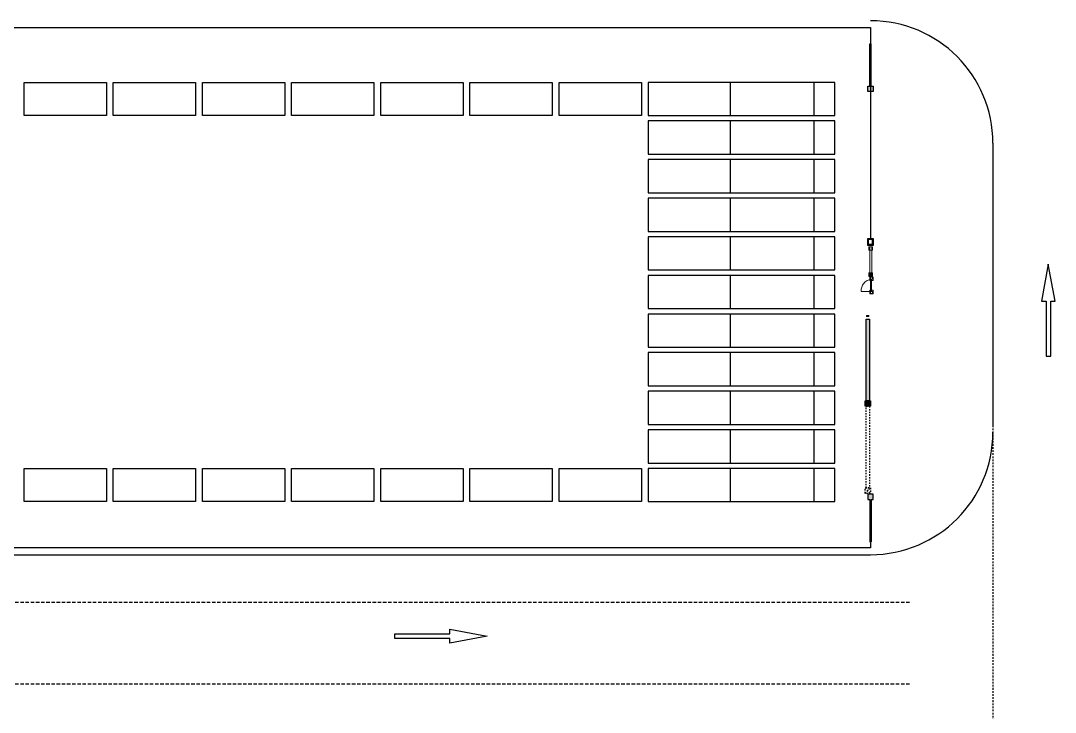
# Model space of a CAD drawing. Header units: millimetres. Extents: x -582 to 479, y -622 to 401.
# Drawn here: x 171.6 to 247.7, y 168.2 to 219.1 of the extents above; entities that cross this region are included whole.
import ezdxf

# ---------------------------------------------------------------- set-up
doc = ezdxf.new("R2010")
doc.units = ezdxf.units.MM
for name, pattern in [('CONTINOUS', [0]), ('DASH', [0.35, 0.25, -0.1]), ('DASHED', [19.05, 12.7, -6.35]), ('HIDDEN2', [0.1875, 0.125, -0.0625])]:
    doc.linetypes.add(name, pattern=pattern)
for name, color, linetype in [('0001-佛渡-工艺-方案一-围网(内集卡一侧新增）', 40, 'Continuous'), ('0001-佛渡-平面-方案一道路中心线', 11, 'Continuous'), ('0001-佛渡-平面-方案一道路边界', 7, 'Continuous'), ('ICT', 3, 'Continuous'), ('SLOT', 115, 'Continuous'), ('TX-箱区维修及人行门禁', 5, 'Continuous'), ('TX-道闸', 1, 'Continuous'), ('构造线', 131, 'Continuous')]:
    doc.layers.add(name, color=color, linetype=linetype)
doc.linetypes.add('FENCELINE2', pattern='A,0.25,-0.1,[132,ltypeshp.shx,S=0.1,R=0,X=-0.1,Y=0],-0.1,1', length=1.45)

# ---------------------------------------------------------------- blocks, each defined once
blk = doc.blocks.new('道闸')
at = {"linetype": 'CONTINOUS'}
blk.add_hatch(color=8, dxfattribs=at).paths.add_polyline_path([(-0.024, 3.191), (0.126, 3.191), (0.126, 0.091), (0.226, 0.091), (0.226, 3.191), (0.376, 3.191), (0.376, 3.591), (-0.024, 3.591)])
at = {"color": 8}
for p, q in [((0.126, 3.191), (0.126, 0.091)), ((0.226, 3.191), (0.226, 0.091)), ((0.226, 0.091), (0.126, 0.091))]:
    blk.add_line(p, q, dxfattribs=at)
for points in [[(-0.024, 3.591), (0.376, 3.591), (0.376, 3.191), (0.226, 3.191)], [(0.126, 3.191), (-0.024, 3.191), (-0.024, 3.591)]]:
    blk.add_lwpolyline(points, dxfattribs=at)
blk = doc.blocks.new('双侧道闸01')
h = blk.add_hatch(color=8)
h.dxf.hatch_style = 1
h.paths.add_polyline_path([(0.042, 15.059), (0.042, 9.059), (-0.208, 9.059), (-0.208, 15.059)])
h = blk.add_hatch(color=8)
h.dxf.hatch_style = 1
h.paths.add_polyline_path([(-0.283, 9.059), (0.117, 9.059), (0.117, 8.659), (-0.283, 8.659)])
at = {"color": 8, "linetype": 'Continuous', "lineweight": 25}
for p, q in [((0.239, 20.92), (-0.021, 20.92)), ((-0.021, 20.919), (-0.021, 20.92)), ((-0.021, 20.543), (-0.021, 20.919)), ((0.028, 20.92), (0.028, 20.942)), ((0.028, 20.942), (0.157, 20.942)), ((0.157, 20.942), (0.157, 20.92)), ((0.258, 20.92), (0.239, 20.92)), ((0.258, 20.919), (0.258, 20.92)), ((0.258, 20.542), (0.258, 20.919)), ((-0.021, 20.543), (-0.021, 20.542)), ((0.258, 20.542), (-0.021, 20.542)), ((0.028, 20.52), (0.028, 20.542)), ((0.157, 20.52), (0.028, 20.52)), ((0.157, 20.542), (0.157, 20.52))]:
    blk.add_line(p, q, dxfattribs=at)
at = {"color": 8}
for p, q in [((-0.283, 8.659), (0.117, 9.059)), ((0.117, 8.659), (-0.283, 9.059))]:
    blk.add_line(p, q, dxfattribs=at)
at = {"color": 8, "linetype": 'DASH', "ltscale": 0.1}
for p, q in [((-0.283, 2.259), (0.117, 2.659)), ((-0.283, 2.659), (0.117, 2.259))]:
    blk.add_line(p, q, dxfattribs=at)
at = {"color": 8}
for points in [[(-0.081, 20.485), (-0.081, 20.985), (0.319, 20.985), (0.319, 20.485)], [(0.042, 15.059), (0.042, 9.059), (-0.208, 9.059), (-0.208, 15.059)], [(-0.283, 9.059), (0.117, 9.059), (0.117, 8.659), (-0.283, 8.659)]]:
    blk.add_lwpolyline(points, close=True, dxfattribs=at)
at = {"color": 8, "lineweight": 15}
for points in [[(0.252, 20.135), (0.252, 20.385), (0.002, 20.385), (0.002, 20.135)], [(0.054, 18.209), (0.054, 20.385), (0.204, 20.385), (0.204, 18.209)], [(0.254, 18.209), (0.254, 18.459), (0.004, 18.459), (0.004, 18.209)], [(0.085, 18.407), (0.166, 18.407), (0.166, 18.251), (0.085, 18.251)], [(0.318, 17.902), (0.318, 18.152), (0.068, 18.152), (0.068, 17.902)], [(0.318, 17.902), (0.318, 18.152), (0.068, 18.152), (0.068, 17.902)], [(0.318, 17.182), (0.318, 16.932), (0.068, 16.932), (0.068, 17.182)], [(0.318, 17.182), (0.318, 16.932), (0.068, 16.932), (0.068, 17.182)], [(-0.173, 15.259), (-0.173, 15.341), (-0.017, 15.341), (-0.017, 15.259)]]:
    blk.add_lwpolyline(points, close=True, dxfattribs=at)
at = {"color": 8, "linetype": 'HIDDEN2', "lineweight": 15, "ltscale": 20}
blk.add_lwpolyline([(0.162, 17.092), (0.162, 17.101), (-0.577, 17.101), (-0.577, 17.092)], close=True, dxfattribs=at)
at = {"color": 8, "linetype": 'DASH', "ltscale": 0.1}
for points in [[(0.042, 8.659), (0.042, 2.659), (-0.208, 2.659), (-0.208, 8.659)], [(-0.283, 2.659), (0.117, 2.659), (0.117, 2.259), (-0.283, 2.259)]]:
    blk.add_lwpolyline(points, close=True, dxfattribs=at)
at = {"color": 8, "linetype": 'HIDDEN2', "lineweight": 15, "ltscale": 20}
blk.add_arc((0.266, 17.153), 0.844, 96.70456, 183.56144, dxfattribs=at)
at = {"layer": '构造线', "color": 8, "lineweight": 9}
for p, q in [((0.118, 17.135), (0.118, 17.982)), ((0.118, 17.135), (0.118, 17.982)), ((0.178, 17.135), (0.178, 17.982)), ((0.178, 17.135), (0.178, 17.982))]:
    blk.add_line(p, q, dxfattribs=at)
for points in [[(0.118, 18.002), (0.118, 18.132, -0.414214), (0.128, 18.142), (0.258, 18.142, -0.414214), (0.268, 18.132), (0.268, 18.002, -0.414214), (0.258, 17.992), (0.128, 17.992, -0.414214)], [(0.118, 18.002), (0.118, 18.132, -0.414214), (0.128, 18.142), (0.258, 18.142, -0.414214), (0.268, 18.132), (0.268, 18.002, -0.414214), (0.258, 17.992), (0.128, 17.992, -0.414214)], [(0.118, 17.082), (0.118, 16.952, 0.414214), (0.128, 16.942), (0.258, 16.942, 0.414214), (0.268, 16.952), (0.268, 17.082, 0.414214), (0.258, 17.092), (0.128, 17.092, 0.414214)], [(0.118, 17.082), (0.118, 16.952, 0.414214), (0.128, 16.942), (0.258, 16.942, 0.414214), (0.268, 16.952), (0.268, 17.082, 0.414214), (0.258, 17.092), (0.128, 17.092, 0.414214)]]:
    blk.add_lwpolyline(points, format="xyb", close=True, dxfattribs=at)
for points in [[(0.118, 17.982), (0.118, 17.927), (0.178, 17.927), (0.178, 17.982)], [(0.118, 17.982), (0.118, 17.927), (0.178, 17.927), (0.178, 17.982)], [(0.118, 17.19), (0.118, 17.135), (0.178, 17.135), (0.178, 17.19)], [(0.118, 17.19), (0.118, 17.135), (0.178, 17.135), (0.178, 17.19)]]:
    blk.add_lwpolyline(points, close=True, dxfattribs=at)
at = {"layer": 'TX-道闸', "color": 8, "linetype": 'ByBlock', "rotation": 179.9999150072093}
blk.add_blockref('道闸', (0.293, 35.391), dxfattribs=at)
at = {"layer": 'TX-道闸', "color": 8, "linetype": 'ByBlock', "xscale": -1, "rotation": 8.49639336348e-05}
blk.add_blockref('道闸', (0.293, -1.391), dxfattribs=at)

msp = doc.modelspace()

# ---------------------------------------------------------------- linework, layer by layer
at = {"layer": '0001-佛渡-工艺-方案一-围网(内集卡一侧新增）', "linetype": 'FENCELINE2', "ltscale": 0.25}
for points in [[(-172.932, 217.352), (-172.932, 218.552), (234.068, 218.552), (234.068, 217.352)], [(234.068, 214.352), (234.068, 203.037)], [(234.068, 180.752), (234.068, 180.302), (31.974, 180.302)]]:
    msp.add_lwpolyline(points, dxfattribs=at)
at = {"layer": '0001-佛渡-平面-方案一道路中心线', "color": 11, "linetype": 'DASHED', "ltscale": 0.02}
for p, q in [((-175.932, 176.302), (237.068, 176.302)), ((-175.932, 170.302), (237.068, 170.302))]:
    msp.add_line(p, q, dxfattribs=at)
at = {"layer": '0001-佛渡-平面-方案一道路边界'}
msp.add_line((243.068, 210.052), (243.068, 189.302), dxfattribs=at)
at = {"layer": '0001-佛渡-平面-方案一道路边界', "color": 7, "linetype": 'DASHED', "ltscale": 0.01}
msp.add_line((243.068, 189.302), (243.068, 157.302), dxfattribs=at)
at = {"layer": '0001-佛渡-平面-方案一道路边界', "color": 7}
msp.add_line((-172.932, 179.802), (234.068, 179.802), dxfattribs=at)
at = {"layer": '0001-佛渡-平面-方案一道路边界'}
for centre, start, end in [((234.068, 210.052), 0, 90), ((234.068, 188.802), 270, 0)]:
    msp.add_arc(centre, 9, start, end, dxfattribs=at)
at = {"layer": 'ICT', "color": 3}
for points in [[(247.321, 194.395), (247.321, 198.44), (247.658, 198.44), (247.141, 201.163), (246.632, 198.431), (246.976, 198.431), (246.976, 194.395), (247.321, 194.395)], [(199.093, 173.984), (203.138, 173.984), (203.138, 174.321), (205.862, 173.804), (203.13, 173.295), (203.13, 173.639), (199.093, 173.639), (199.093, 173.984)]]:
    msp.add_lwpolyline(points, dxfattribs=at)
at = {"layer": 'SLOT', "color": 115, "flags": 128}
for points in [[(171.815, 214.52), (177.873, 214.52), (177.873, 212.082), (171.815, 212.082)], [(178.373, 214.52), (184.431, 214.52), (184.431, 212.082), (178.373, 212.082)], [(184.931, 214.52), (190.989, 214.52), (190.989, 212.082), (184.931, 212.082)], [(191.489, 214.52), (197.547, 214.52), (197.547, 212.082), (191.489, 212.082)], [(198.047, 214.52), (204.105, 214.52), (204.105, 212.082), (198.047, 212.082)], [(204.605, 214.52), (210.663, 214.52), (210.663, 212.082), (204.605, 212.082)], [(211.163, 214.52), (217.221, 214.52), (217.221, 212.082), (211.163, 212.082)], [(229.913, 214.52), (217.721, 214.52), (217.721, 212.082), (229.913, 212.082)], [(223.779, 214.52), (217.721, 214.52), (217.721, 212.082), (223.779, 212.082)], [(231.437, 214.52), (217.721, 214.52), (217.721, 212.082), (231.437, 212.082)], [(229.913, 211.682), (217.721, 211.682), (217.721, 209.244), (229.913, 209.244)], [(223.779, 211.682), (217.721, 211.682), (217.721, 209.244), (223.779, 209.244)], [(231.437, 211.682), (217.721, 211.682), (217.721, 209.244), (231.437, 209.244)], [(229.913, 208.844), (217.721, 208.844), (217.721, 206.406), (229.913, 206.406)], [(223.779, 208.844), (217.721, 208.844), (217.721, 206.406), (223.779, 206.406)], [(231.437, 208.844), (217.721, 208.844), (217.721, 206.406), (231.437, 206.406)], [(229.913, 206.006), (217.721, 206.006), (217.721, 203.568), (229.913, 203.568)], [(223.779, 206.006), (217.721, 206.006), (217.721, 203.568), (223.779, 203.568)], [(231.437, 206.006), (217.721, 206.006), (217.721, 203.568), (231.437, 203.568)], [(229.913, 203.168), (217.721, 203.168), (217.721, 200.73), (229.913, 200.73)], [(223.779, 203.168), (217.721, 203.168), (217.721, 200.73), (223.779, 200.73)], [(231.437, 203.168), (217.721, 203.168), (217.721, 200.73), (231.437, 200.73)], [(229.913, 200.33), (217.721, 200.33), (217.721, 197.892), (229.913, 197.892)], [(223.779, 200.33), (217.721, 200.33), (217.721, 197.892), (223.779, 197.892)], [(231.437, 200.33), (217.721, 200.33), (217.721, 197.892), (231.437, 197.892)], [(229.913, 197.492), (217.721, 197.492), (217.721, 195.054), (229.913, 195.054)], [(223.779, 197.492), (217.721, 197.492), (217.721, 195.054), (223.779, 195.054)], [(231.437, 197.492), (217.721, 197.492), (217.721, 195.054), (231.437, 195.054)], [(229.913, 194.654), (217.721, 194.654), (217.721, 192.216), (229.913, 192.216)], [(223.779, 194.654), (217.721, 194.654), (217.721, 192.216), (223.779, 192.216)], [(231.437, 194.654), (217.721, 194.654), (217.721, 192.216), (231.437, 192.216)], [(229.913, 191.816), (217.721, 191.816), (217.721, 189.378), (229.913, 189.378)], [(223.779, 191.816), (217.721, 191.816), (217.721, 189.378), (223.779, 189.378)], [(231.437, 191.816), (217.721, 191.816), (217.721, 189.378), (231.437, 189.378)], [(229.913, 188.978), (217.721, 188.978), (217.721, 186.54), (229.913, 186.54)], [(223.779, 188.978), (217.721, 188.978), (217.721, 186.54), (223.779, 186.54)], [(231.437, 188.978), (217.721, 188.978), (217.721, 186.54), (231.437, 186.54)], [(171.815, 186.14), (177.873, 186.14), (177.873, 183.702), (171.815, 183.702)], [(178.373, 186.14), (184.431, 186.14), (184.431, 183.702), (178.373, 183.702)], [(184.931, 186.14), (190.989, 186.14), (190.989, 183.702), (184.931, 183.702)], [(191.489, 186.14), (197.547, 186.14), (197.547, 183.702), (191.489, 183.702)], [(198.047, 186.14), (204.105, 186.14), (204.105, 183.702), (198.047, 183.702)], [(204.605, 186.14), (210.663, 186.14), (210.663, 183.702), (204.605, 183.702)], [(211.163, 186.14), (217.221, 186.14), (217.221, 183.702), (211.163, 183.702)], [(229.913, 186.14), (217.721, 186.14), (217.721, 183.702), (229.913, 183.702)], [(223.779, 186.14), (217.721, 186.14), (217.721, 183.702), (223.779, 183.702)], [(231.437, 186.14), (217.721, 186.14), (217.721, 183.702), (231.437, 183.702)]]:
    msp.add_lwpolyline(points, close=True, dxfattribs=at)

# ---------------------------------------------------------------- block references
at = {"layer": 'TX-箱区维修及人行门禁', "rotation": 359.9999987970886}
msp.add_blockref('双侧道闸01', (233.951, 182.052), dxfattribs=at)

doc.saveas('drawing.dxf')
